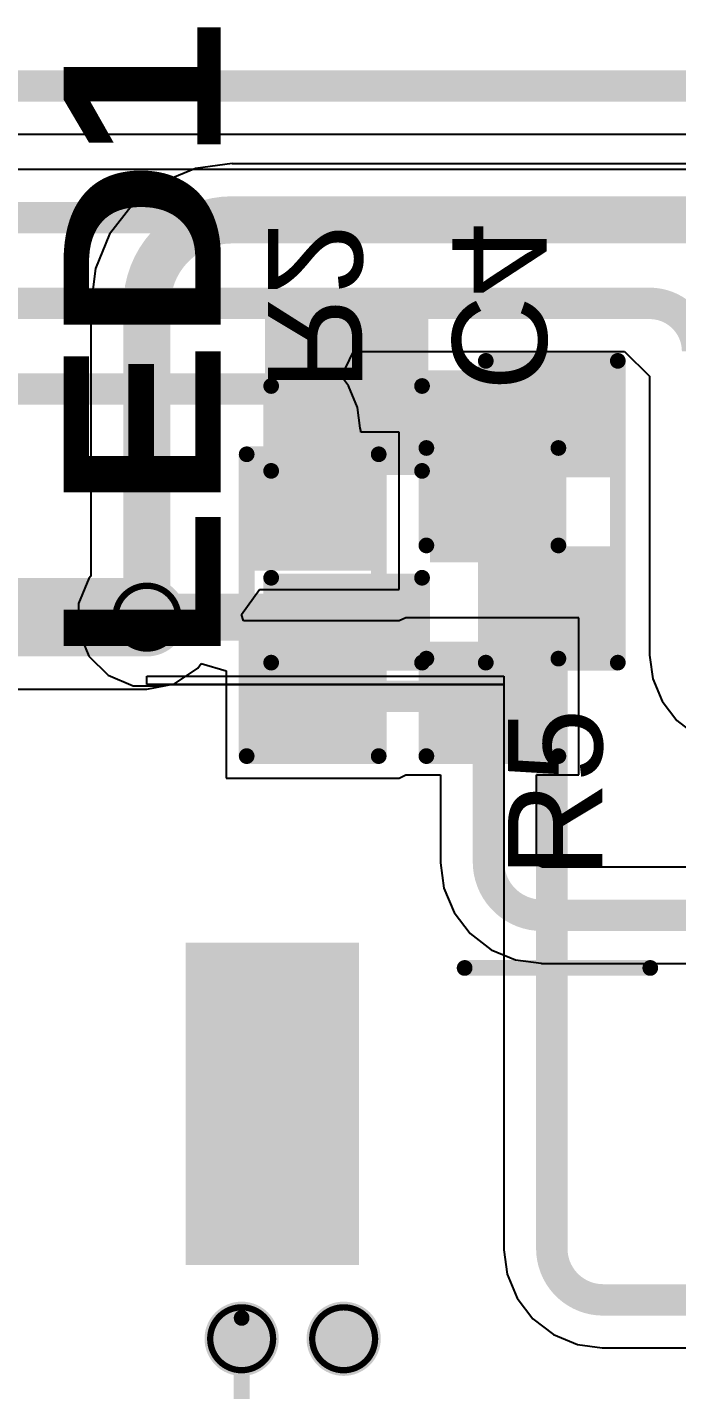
# Model space of a CAD drawing. Header units: inches. Extents: x -0.05 to 7.01, y -0.08 to 1.98.
# Drawn here: x 0.8643 to 1.0709, y 0.4514 to 0.8848 of the extents above; entities that cross this region are included whole.
import ezdxf

# ---------------------------------------------------------------- set-up
doc = ezdxf.new("R2010")
doc.units = ezdxf.units.IN
doc.header["$MEASUREMENT"] = 0
for name, color, linetype in [('Board Outline', 216, 'Continuous'), ('Bottom Layer', 5, 'Continuous'), ('Bottom Overlay', 54, 'Continuous'), ('Bottom Paste', 16, 'Continuous'), ('Bottom Solder', 6, 'Continuous'), ('Drill Drawing', 1, 'Continuous'), ('Top Layer', 1, 'Continuous'), ('Top Overlay', 2, 'Continuous'), ('Top Paste', 8, 'Continuous'), ('Top Solder', 216, 'Continuous'), ('Via Holes', 16, 'Continuous')]:
    doc.layers.add(name, color=color, linetype=linetype)
doc.styles.add('Arial', font='', dxfattribs={"height": 0.2})
doc.styles.add('Arial Black_Bold', font='', dxfattribs={"height": 0.2})
doc.styles.get('Arial').set_extended_font_data('Arial')
doc.styles.get('Arial Black_Bold').set_extended_font_data('Arial Black', bold=True)

# ---------------------------------------------------------------- blocks, each defined once
blk = doc.blocks.new('5039600696_1')
at = {"layer": 'Top Layer'}
blk.add_hatch(color=1, dxfattribs=at).paths.add_polyline_path([(0.27362, -0.20187), (0.32086, -0.20187), (0.32086, -0.29636), (0.27362, -0.29636)])
at = {"layer": 'Top Paste'}
blk.add_hatch(color=8, dxfattribs=at).paths.add_polyline_path([(0.27362, -0.20187), (0.32086, -0.20187), (0.32086, -0.29636), (0.27362, -0.29636)])
at = {"layer": 'Top Solder'}
blk.add_hatch(color=216, dxfattribs=at).paths.add_polyline_path([(0.26962, -0.19787), (0.32486, -0.19787), (0.32486, -0.30036), (0.26962, -0.30036)])
at = {"layer": 'Top Overlay'}
for points in [[(0.307, -0.007, 0.005, 0.005, 0), (0.307, -0.181, 0.005, 0.005, 0)], [(0.23606, -0.29233, 0.005, 0.005, 0), (0.177, -0.29233, 0.005, 0.005, 0)]]:
    blk.add_lwpolyline(points, format="xyseb", dxfattribs=at)
for points in [[(0.30575, -0.181, 0.0025, 0.0025, 1), (0.30825, -0.181, 0.0025, 0.0025, 1)], [(0.17575, -0.29233, 0.0025, 0.0025, 1), (0.17825, -0.29233, 0.0025, 0.0025, 1)], [(0.23481, -0.29233, 0.0025, 0.0025, 1), (0.23731, -0.29233, 0.0025, 0.0025, 1)]]:
    blk.add_lwpolyline(points, format="xyseb", close=True, dxfattribs=at)
blk = doc.blocks.new('R___0603_4')
at = {"layer": 'Top Layer'}
for points in [[(-0.015, 0.0175), (-0.015, -0.0175), (-0.045, -0.0175), (-0.045, 0.0175)], [(0.045, 0.0175), (0.045, -0.0175), (0.015, -0.0175), (0.015, 0.0175)]]:
    blk.add_hatch(color=1, dxfattribs=at).paths.add_polyline_path(points)
at = {"layer": 'Top Paste'}
for points in [[(-0.015, 0.0175), (-0.015, -0.0175), (-0.045, -0.0175), (-0.045, 0.0175)], [(0.045, 0.0175), (0.045, -0.0175), (0.015, -0.0175), (0.015, 0.0175)]]:
    blk.add_hatch(color=8, dxfattribs=at).paths.add_polyline_path(points)
at = {"layer": 'Top Solder'}
for points in [[(-0.011, 0.0215), (-0.011, -0.0215), (-0.049, -0.0215), (-0.049, 0.0215)], [(0.049, 0.0215), (0.049, -0.0215), (0.011, -0.0215), (0.011, 0.0215)]]:
    blk.add_hatch(color=216, dxfattribs=at).paths.add_polyline_path(points)
at = {"layer": 'Top Overlay'}
for points in [[(-0.048, -0.021, 0.005, 0.005, 0), (-0.048, 0.021, 0.005, 0.005, 0)], [(0.048, 0.021, 0.005, 0.005, 0), (-0.048, 0.021, 0.005, 0.005, 0)], [(0.048, -0.021, 0.005, 0.005, 0), (0.048, 0.021, 0.005, 0.005, 0)], [(0.048, -0.021, 0.005, 0.005, 0), (-0.048, -0.021, 0.005, 0.005, 0)]]:
    blk.add_lwpolyline(points, format="xyseb", dxfattribs=at)
for points in [[(-0.04925, 0.021, 0.0025, 0.0025, 1), (-0.04675, 0.021, 0.0025, 0.0025, 1)], [(-0.04925, 0.021, 0.0025, 0.0025, 1), (-0.04675, 0.021, 0.0025, 0.0025, 1)], [(0.04675, 0.021, 0.0025, 0.0025, 1), (0.04925, 0.021, 0.0025, 0.0025, 1)], [(0.04675, 0.021, 0.0025, 0.0025, 1), (0.04925, 0.021, 0.0025, 0.0025, 1)], [(-0.04925, -0.021, 0.0025, 0.0025, 1), (-0.04675, -0.021, 0.0025, 0.0025, 1)], [(-0.04925, -0.021, 0.0025, 0.0025, 1), (-0.04675, -0.021, 0.0025, 0.0025, 1)], [(0.04675, -0.021, 0.0025, 0.0025, 1), (0.04925, -0.021, 0.0025, 0.0025, 1)], [(0.04675, -0.021, 0.0025, 0.0025, 1), (0.04925, -0.021, 0.0025, 0.0025, 1)]]:
    blk.add_lwpolyline(points, format="xyseb", close=True, dxfattribs=at)
blk = doc.blocks.new('R___0603_B_6')
at = {"layer": 'Bottom Layer'}
for points in [[(-0.045, -0.0175), (-0.045, 0.0175), (-0.015, 0.0175), (-0.015, -0.0175)], [(0.015, -0.0175), (0.015, 0.0175), (0.045, 0.0175), (0.045, -0.0175)]]:
    blk.add_hatch(color=5, dxfattribs=at).paths.add_polyline_path(points)
at = {"layer": 'Bottom Paste'}
for points in [[(-0.045, -0.0175), (-0.045, 0.0175), (-0.015, 0.0175), (-0.015, -0.0175)], [(0.015, -0.0175), (0.015, 0.0175), (0.045, 0.0175), (0.045, -0.0175)]]:
    blk.add_hatch(color=16, dxfattribs=at).paths.add_polyline_path(points)
at = {"layer": 'Bottom Solder'}
for points in [[(-0.049, -0.0215), (-0.049, 0.0215), (-0.011, 0.0215), (-0.011, -0.0215)], [(0.011, -0.0215), (0.011, 0.0215), (0.049, 0.0215), (0.049, -0.0215)]]:
    blk.add_hatch(color=6, dxfattribs=at).paths.add_polyline_path(points)
at = {"layer": 'Bottom Overlay'}
for points in [[(-0.048, -0.021, 0.005, 0.005, 0), (-0.048, 0.021, 0.005, 0.005, 0)], [(0.048, 0.021, 0.005, 0.005, 0), (-0.048, 0.021, 0.005, 0.005, 0)], [(0.048, -0.021, 0.005, 0.005, 0), (0.048, 0.021, 0.005, 0.005, 0)], [(0.048, -0.021, 0.005, 0.005, 0), (-0.048, -0.021, 0.005, 0.005, 0)]]:
    blk.add_lwpolyline(points, format="xyseb", dxfattribs=at)
for points in [[(-0.04925, 0.021, 0.0025, 0.0025, 1), (-0.04675, 0.021, 0.0025, 0.0025, 1)], [(-0.04925, 0.021, 0.0025, 0.0025, 1), (-0.04675, 0.021, 0.0025, 0.0025, 1)], [(0.04675, 0.021, 0.0025, 0.0025, 1), (0.04925, 0.021, 0.0025, 0.0025, 1)], [(0.04675, 0.021, 0.0025, 0.0025, 1), (0.04925, 0.021, 0.0025, 0.0025, 1)], [(-0.04925, -0.021, 0.0025, 0.0025, 1), (-0.04675, -0.021, 0.0025, 0.0025, 1)], [(-0.04925, -0.021, 0.0025, 0.0025, 1), (-0.04675, -0.021, 0.0025, 0.0025, 1)], [(0.04675, -0.021, 0.0025, 0.0025, 1), (0.04925, -0.021, 0.0025, 0.0025, 1)], [(0.04675, -0.021, 0.0025, 0.0025, 1), (0.04925, -0.021, 0.0025, 0.0025, 1)]]:
    blk.add_lwpolyline(points, format="xyseb", close=True, dxfattribs=at)
blk = doc.blocks.new('LED_0603_8')
at = {"layer": 'Top Layer'}
for points in [[(-0.03937, 0.01969), (-0.01969, 0.01969), (-0.01969, -0.01969), (-0.03937, -0.01969)], [(0.01969, 0.01969), (0.03937, 0.01969), (0.03937, -0.01969), (0.01969, -0.01969)]]:
    blk.add_hatch(color=1, dxfattribs=at).paths.add_polyline_path(points)
at = {"layer": 'Top Overlay'}
blk.add_hatch(color=2, dxfattribs=at).paths.add_polyline_path([(0.044, -0.026), (0.069, -0.026), (0.069, 0.026), (0.044, 0.026)])
at = {"layer": 'Top Paste'}
for points in [[(-0.03937, 0.01969), (-0.01969, 0.01969), (-0.01969, -0.01969), (-0.03937, -0.01969)], [(0.01969, 0.01969), (0.03937, 0.01969), (0.03937, -0.01969), (0.01969, -0.01969)]]:
    blk.add_hatch(color=8, dxfattribs=at).paths.add_polyline_path(points)
at = {"layer": 'Top Solder'}
for points in [[(-0.04337, 0.02369), (-0.01569, 0.02369), (-0.01569, -0.02369), (-0.04337, -0.02369)], [(0.01569, 0.02369), (0.04337, 0.02369), (0.04337, -0.02369), (0.01569, -0.02369)]]:
    blk.add_hatch(color=216, dxfattribs=at).paths.add_polyline_path(points)
at = {"layer": 'Top Overlay'}
for points in [[(-0.044, 0.024, 0.005, 0.005, 0), (-0.044, -0.024, 0.005, 0.005, 0)], [(-0.044, 0.024, 0.005, 0.005, 0), (-0.017, 0.024, 0.005, 0.005, 0)], [(0.017, 0.024, 0.005, 0.005, 0), (0.044, 0.024, 0.005, 0.005, 0)], [(0.044, 0.024, 0.005, 0.005, 0), (0.044, -0.024, 0.005, 0.005, 0)], [(-0.017, -0.024, 0.005, 0.005, 0), (-0.044, -0.024, 0.005, 0.005, 0)], [(0.017, -0.024, 0.005, 0.005, 0), (0.044, -0.024, 0.005, 0.005, 0)]]:
    blk.add_lwpolyline(points, format="xyseb", dxfattribs=at)
for points in [[(-0.04525, 0.024, 0.0025, 0.0025, 1), (-0.04275, 0.024, 0.0025, 0.0025, 1)], [(-0.04525, 0.024, 0.0025, 0.0025, 1), (-0.04275, 0.024, 0.0025, 0.0025, 1)], [(-0.01825, 0.024, 0.0025, 0.0025, 1), (-0.01575, 0.024, 0.0025, 0.0025, 1)], [(0.01575, 0.024, 0.0025, 0.0025, 1), (0.01825, 0.024, 0.0025, 0.0025, 1)], [(0.04275, 0.024, 0.0025, 0.0025, 1), (0.04525, 0.024, 0.0025, 0.0025, 1)], [(0.04275, 0.024, 0.0025, 0.0025, 1), (0.04525, 0.024, 0.0025, 0.0025, 1)], [(-0.04525, -0.024, 0.0025, 0.0025, 1), (-0.04275, -0.024, 0.0025, 0.0025, 1)], [(-0.04525, -0.024, 0.0025, 0.0025, 1), (-0.04275, -0.024, 0.0025, 0.0025, 1)], [(-0.01825, -0.024, 0.0025, 0.0025, 1), (-0.01575, -0.024, 0.0025, 0.0025, 1)], [(0.01575, -0.024, 0.0025, 0.0025, 1), (0.01825, -0.024, 0.0025, 0.0025, 1)], [(0.04275, -0.024, 0.0025, 0.0025, 1), (0.04525, -0.024, 0.0025, 0.0025, 1)], [(0.04275, -0.024, 0.0025, 0.0025, 1), (0.04525, -0.024, 0.0025, 0.0025, 1)]]:
    blk.add_lwpolyline(points, format="xyseb", close=True, dxfattribs=at)
at = {"layer": 'Top Overlay', "style": 'Arial Black_Bold'}
blk.add_text('LED1', height=0.05, dxfattribs=at).set_placement((-0.044, 0.04004))
blk = doc.blocks.new('C___0603_B_15')
at = {"layer": 'Bottom Layer'}
for points in [[(-0.045, -0.0175), (-0.045, 0.0175), (-0.015, 0.0175), (-0.015, -0.0175)], [(0.015, -0.0175), (0.015, 0.0175), (0.045, 0.0175), (0.045, -0.0175)]]:
    blk.add_hatch(color=5, dxfattribs=at).paths.add_polyline_path(points)
at = {"layer": 'Bottom Paste'}
for points in [[(-0.045, -0.0175), (-0.045, 0.0175), (-0.015, 0.0175), (-0.015, -0.0175)], [(0.015, -0.0175), (0.015, 0.0175), (0.045, 0.0175), (0.045, -0.0175)]]:
    blk.add_hatch(color=16, dxfattribs=at).paths.add_polyline_path(points)
at = {"layer": 'Bottom Solder'}
for points in [[(-0.04736, -0.01986), (-0.04736, 0.01986), (-0.01264, 0.01986), (-0.01264, -0.01986)], [(0.01264, -0.01986), (0.01264, 0.01986), (0.04736, 0.01986), (0.04736, -0.01986)]]:
    blk.add_hatch(color=6, dxfattribs=at).paths.add_polyline_path(points)
at = {"layer": 'Bottom Overlay'}
for points in [[(-0.018, 0.021, 0.005, 0.005, 0), (-0.049, 0.021, 0.005, 0.005, 0)], [(-0.049, -0.021, 0.005, 0.005, 0), (-0.049, 0.021, 0.005, 0.005, 0)], [(0.049, 0.021, 0.005, 0.005, 0), (0.018, 0.021, 0.005, 0.005, 0)], [(0.049, -0.021, 0.005, 0.005, 0), (0.049, 0.021, 0.005, 0.005, 0)], [(-0.018, -0.021, 0.005, 0.005, 0), (-0.049, -0.021, 0.005, 0.005, 0)], [(0.049, -0.021, 0.005, 0.005, 0), (0.018, -0.021, 0.005, 0.005, 0)]]:
    blk.add_lwpolyline(points, format="xyseb", dxfattribs=at)
for points in [[(-0.05025, 0.021, 0.0025, 0.0025, 1), (-0.04775, 0.021, 0.0025, 0.0025, 1)], [(-0.05025, 0.021, 0.0025, 0.0025, 1), (-0.04775, 0.021, 0.0025, 0.0025, 1)], [(-0.01925, 0.021, 0.0025, 0.0025, 1), (-0.01675, 0.021, 0.0025, 0.0025, 1)], [(0.01675, 0.021, 0.0025, 0.0025, 1), (0.01925, 0.021, 0.0025, 0.0025, 1)], [(0.04775, 0.021, 0.0025, 0.0025, 1), (0.05025, 0.021, 0.0025, 0.0025, 1)], [(0.04775, 0.021, 0.0025, 0.0025, 1), (0.05025, 0.021, 0.0025, 0.0025, 1)], [(-0.05025, -0.021, 0.0025, 0.0025, 1), (-0.04775, -0.021, 0.0025, 0.0025, 1)], [(-0.05025, -0.021, 0.0025, 0.0025, 1), (-0.04775, -0.021, 0.0025, 0.0025, 1)], [(-0.01925, -0.021, 0.0025, 0.0025, 1), (-0.01675, -0.021, 0.0025, 0.0025, 1)], [(0.01675, -0.021, 0.0025, 0.0025, 1), (0.01925, -0.021, 0.0025, 0.0025, 1)], [(0.04775, -0.021, 0.0025, 0.0025, 1), (0.05025, -0.021, 0.0025, 0.0025, 1)], [(0.04775, -0.021, 0.0025, 0.0025, 1), (0.05025, -0.021, 0.0025, 0.0025, 1)]]:
    blk.add_lwpolyline(points, format="xyseb", close=True, dxfattribs=at)

msp = doc.modelspace()

# ---------------------------------------------------------------- hatches: boundary and pattern name
at = {"layer": 'Bottom Layer'}
h = msp.add_hatch(color=5, dxfattribs=at)
edge = h.paths.add_edge_path()
edge.add_arc((0.90234, 0.69718), 0.01181, 0, 360)
h = msp.add_hatch(color=5, dxfattribs=at)
edge = h.paths.add_edge_path()
edge.add_arc((0.93248, 0.46764), 0.01181, 0, 360)
h = msp.add_hatch(color=5, dxfattribs=at)
edge = h.paths.add_edge_path()
edge.add_arc((0.96493, 0.46764), 0.01181, 0, 360)
at = {"layer": 'Top Layer'}
msp.add_hatch(color=1, dxfattribs=at).paths.add_polyline_path([(0.94618, 0.74571), (1.04865, 0.74571), (1.04865, 0.77571), (0.94618, 0.77571)])
h = msp.add_hatch(color=1, dxfattribs=at)
edge = h.paths.add_edge_path()
edge.add_arc((0.90234, 0.69718), 0.01181, 0, 360)
h = msp.add_hatch(color=1, dxfattribs=at)
edge = h.paths.add_edge_path()
edge.add_arc((0.93248, 0.46764), 0.01181, 0, 360)
h = msp.add_hatch(color=1, dxfattribs=at)
edge = h.paths.add_edge_path()
edge.add_arc((0.96493, 0.46764), 0.01181, 0, 360)
at = {"layer": 'Via Holes'}
h = msp.add_hatch(color=7, dxfattribs=at)
edge = h.paths.add_edge_path()
edge.add_arc((0.90234, 0.69718), 0.00591, 0, 360)
h = msp.add_hatch(color=7, dxfattribs=at)
edge = h.paths.add_edge_path()
edge.add_arc((0.93248, 0.46764), 0.00591, 0, 360)
h = msp.add_hatch(color=7, dxfattribs=at)
edge = h.paths.add_edge_path()
edge.add_arc((0.96493, 0.46764), 0.00591, 0, 360)

# ---------------------------------------------------------------- linework, layer by layer
at = {"layer": 'Board Outline'}
msp.add_lwpolyline([(0, 0.86614, 0.01, 0.01, 0), (1.77165, 0.86614, 0.01, 0.01, 0)], format="xyseb", dxfattribs=at)
at = {"layer": 'Bottom Layer'}
for p, q in [((0.5799, 0.85085), (1.75636, 0.85085)), ((1.5902, 0.83955), (0.57913, 0.83955)), ((0.96426, 0.77371), (0.96803, 0.78171)), ((0.96803, 0.78171), (1.05432, 0.78171)), ((1.05432, 0.78171), (1.06223, 0.77379)), ((0.96651, 0.77076), (0.96426, 0.77371)), ((1.06223, 0.77379), (1.06223, 0.68508)), ((0.96936, 0.7639), (0.96651, 0.77076)), ((0.97023, 0.75728), (0.96936, 0.7639)), ((0.97038, 0.75653), (0.97023, 0.75728)), ((0.97038, 0.75599), (0.97038, 0.75653)), ((0.98258, 0.75599), (0.97038, 0.75599)), ((0.98258, 0.70599), (0.98258, 0.75599)), ((0.93239, 0.69799), (0.93817, 0.70599)), ((0.93817, 0.70599), (0.98258, 0.70599)), ((0.93305, 0.696), (0.93239, 0.69799)), ((0.93306, 0.69599), (0.93305, 0.696)), ((0.98258, 0.69599), (0.93306, 0.69599)), ((0.98475, 0.69699), (0.98258, 0.69599)), ((1.03975, 0.69699), (0.98475, 0.69699)), ((0.98475, 0.69699), (0.98475, 0.69699)), ((1.03975, 0.64699), (1.03975, 0.69699)), ((1.06223, 0.68508), (1.06237, 0.68437)), ((0.91112, 0.67598), (0.91856, 0.68096)), ((0.91856, 0.68096), (0.91958, 0.68249)), ((0.91958, 0.68249), (0.92758, 0.68007)), ((1.06237, 0.68437), (1.06328, 0.67752)), ((0.92758, 0.68007), (0.92758, 0.64599)), ((1.06328, 0.67752), (1.06621, 0.67043)), ((0.4914, 0.67424), (0.90234, 0.67424)), ((0.90234, 0.67424), (0.91112, 0.67598)), ((1.06621, 0.67043), (1.07088, 0.66434)), ((1.07088, 0.66434), (1.07697, 0.65967)), ((0.92758, 0.64599), (0.98258, 0.64599)), ((0.98258, 0.64599), (0.98475, 0.64699)), ((0.98258, 0.64599), (0.98258, 0.64599)), ((0.98475, 0.64699), (0.99571, 0.64699)), ((0.99571, 0.64699), (0.99571, 0.61934)), ((1.02629, 0.61934), (1.02629, 0.64699)), ((1.02629, 0.64699), (1.03975, 0.64699)), ((0.99571, 0.61934), (0.99576, 0.61908)), ((0.99576, 0.61908), (0.99682, 0.61099)), ((1.02638, 0.61934), (1.02629, 0.61934)), ((1.02685, 0.6182), (1.02638, 0.61934)), ((1.028, 0.61772), (1.02685, 0.6182)), ((1.028, 0.61764), (1.028, 0.61772)), ((1.26602, 0.61764), (1.028, 0.61764)), ((0.99682, 0.61099), (1.00005, 0.60321)), ((1.00005, 0.60321), (1.00518, 0.59652)), ((1.00518, 0.59652), (1.01186, 0.59139)), ((1.01186, 0.59139), (1.01965, 0.58817)), ((1.01965, 0.58817), (1.02774, 0.5871)), ((1.02774, 0.5871), (1.028, 0.58705)), ((1.028, 0.58705), (1.26654, 0.58705))]:
    msp.add_line(p, q, dxfattribs=at)
for points in [[(0.56035, 0.82425, 0.01, 0.01, 0), (1.5902, 0.82425, 0.01, 0.01, 0)], [(0.531, 0.797, 0.01, 0.01, 0), (1.06227, 0.797, 0.01, 0.01, 0)], [(1.06227, 0.797, 0.01, 0.01, -0.414214), (1.07753, 0.78174, 0.01, 0.01, 0)], [(0.50265, 0.76975, 0.01, 0.01, 0), (0.94187, 0.76975, 0.01, 0.01, 0)], [(0.94187, 0.76975, 0.01, 0.01, -0.414214), (0.95508, 0.75653, 0.01, 0.01, 0)], [(0.95508, 0.73099, 0.01, 0.01, 0), (0.95508, 0.75653, 0.01, 0.01, 0)], [(1.01225, 0.73704, 0.015, 0.015, 0), (1.01364, 0.73843, 0.015, 0.015, 0)], [(0.4914, 0.69718, 0.025, 0.025, 0), (0.90234, 0.69718, 0.025, 0.025, 0)], [(0.95508, 0.67099, 0.01, 0.01, -0.414214), (0.95608, 0.67199, 0.01, 0.01, 0)], [(0.95608, 0.67199, 0.01, 0.01, 0), (1.011, 0.67199, 0.01, 0.01, 0)], [(1.011, 0.67199, 0.01, 0.01, 0), (1.01225, 0.67199, 0.01, 0.01, 0)], [(1.011, 0.67074, 0.01, 0.01, -0.414214), (1.01225, 0.67199, 0.01, 0.01, 0)], [(1.011, 0.61934, 0.01, 0.01, 0), (1.011, 0.67074, 0.01, 0.01, 0)], [(1.028, 0.60234, 0.01, 0.01, -0.414214), (1.011, 0.61934, 0.01, 0.01, 0)], [(1.028, 0.60234, 0.01, 0.01, 0), (1.26654, 0.60234, 0.01, 0.01, 0)]]:
    msp.add_lwpolyline(points, format="xyseb", dxfattribs=at)
for points in [[(1.05977, 0.797, 0.005, 0.005, 1), (1.06477, 0.797, 0.005, 0.005, 1)], [(1.05977, 0.797, 0.005, 0.005, 1), (1.06477, 0.797, 0.005, 0.005, 1)], [(0.93937, 0.76975, 0.005, 0.005, 1), (0.94437, 0.76975, 0.005, 0.005, 1)], [(0.93937, 0.76975, 0.005, 0.005, 1), (0.94437, 0.76975, 0.005, 0.005, 1)], [(0.95258, 0.75653, 0.005, 0.005, 1), (0.95758, 0.75653, 0.005, 0.005, 1)], [(0.95258, 0.75653, 0.005, 0.005, 1), (0.95758, 0.75653, 0.005, 0.005, 1)], [(1.00989, 0.73843, 0.0075, 0.0075, 1), (1.01739, 0.73843, 0.0075, 0.0075, 1)], [(1.0085, 0.73704, 0.0075, 0.0075, 1), (1.016, 0.73704, 0.0075, 0.0075, 1)], [(0.95258, 0.73099, 0.005, 0.005, 1), (0.95758, 0.73099, 0.005, 0.005, 1)], [(0.89609, 0.69718, 0.0125, 0.0125, 1), (0.90859, 0.69718, 0.0125, 0.0125, 1)], [(0.95358, 0.67199, 0.005, 0.005, 1), (0.95858, 0.67199, 0.005, 0.005, 1)], [(0.95358, 0.67199, 0.005, 0.005, 1), (0.95858, 0.67199, 0.005, 0.005, 1)], [(1.0085, 0.67199, 0.005, 0.005, 1), (1.0135, 0.67199, 0.005, 0.005, 1)], [(1.0085, 0.67199, 0.005, 0.005, 1), (1.0135, 0.67199, 0.005, 0.005, 1)], [(1.00975, 0.67199, 0.005, 0.005, 1), (1.01475, 0.67199, 0.005, 0.005, 1)], [(1.00975, 0.67199, 0.005, 0.005, 1), (1.01475, 0.67199, 0.005, 0.005, 1)], [(0.95258, 0.67099, 0.005, 0.005, 1), (0.95758, 0.67099, 0.005, 0.005, 1)], [(1.0085, 0.67074, 0.005, 0.005, 1), (1.0135, 0.67074, 0.005, 0.005, 1)], [(1.0085, 0.67074, 0.005, 0.005, 1), (1.0135, 0.67074, 0.005, 0.005, 1)], [(1.0085, 0.61934, 0.005, 0.005, 1), (1.0135, 0.61934, 0.005, 0.005, 1)], [(1.0085, 0.61934, 0.005, 0.005, 1), (1.0135, 0.61934, 0.005, 0.005, 1)], [(1.0255, 0.60234, 0.005, 0.005, 1), (1.0305, 0.60234, 0.005, 0.005, 1)], [(1.0255, 0.60234, 0.005, 0.005, 1), (1.0305, 0.60234, 0.005, 0.005, 1)]]:
    msp.add_lwpolyline(points, format="xyseb", close=True, dxfattribs=at)
at = {"layer": 'Drill Drawing'}
for points in [[(0.91234, 0.69718, 0.002, 0.002, 1), (0.89234, 0.69718, 0.002, 0.002, 1)], [(0.89184, 0.69718, 0.001, 0.001, 1), (0.89284, 0.69718, 0.001, 0.001, 1)], [(0.91184, 0.69718, 0.001, 0.001, 1), (0.91284, 0.69718, 0.001, 0.001, 1)], [(0.94248, 0.46764, 0.002, 0.002, 1), (0.92248, 0.46764, 0.002, 0.002, 1)], [(0.97493, 0.46764, 0.002, 0.002, 1), (0.95493, 0.46764, 0.002, 0.002, 1)], [(0.92198, 0.46764, 0.001, 0.001, 1), (0.92298, 0.46764, 0.001, 0.001, 1)], [(0.94198, 0.46764, 0.001, 0.001, 1), (0.94298, 0.46764, 0.001, 0.001, 1)], [(0.95443, 0.46764, 0.001, 0.001, 1), (0.95543, 0.46764, 0.001, 0.001, 1)], [(0.97443, 0.46764, 0.001, 0.001, 1), (0.97543, 0.46764, 0.001, 0.001, 1)]]:
    msp.add_lwpolyline(points, format="xyseb", close=True, dxfattribs=at)
at = {"layer": 'Top Layer'}
for p, q in [((0.57404, 0.85085), (1.75636, 0.85085)), ((0.92944, 0.84145), (0.91779, 0.83992)), ((0.92944, 0.84141), (0.92944, 0.84145)), ((1.36118, 0.84141), (0.92944, 0.84141)), ((0.91779, 0.83992), (0.90694, 0.83542)), ((0.90694, 0.83542), (0.89763, 0.82827)), ((0.89763, 0.82827), (0.89048, 0.81896)), ((0.89048, 0.81896), (0.88598, 0.80811)), ((0.88598, 0.80811), (0.88445, 0.79646)), ((0.88445, 0.79646), (0.88449, 0.79646)), ((0.88449, 0.79646), (0.88449, 0.71018)), ((0.88385, 0.70953), (0.88053, 0.70152)), ((0.88449, 0.71018), (0.88385, 0.70953)), ((0.88053, 0.70152), (0.88053, 0.69284)), ((0.88053, 0.69284), (0.88385, 0.68482)), ((0.88385, 0.68482), (0.88998, 0.67869)), ((0.88998, 0.67869), (0.898, 0.67537)), ((0.90234, 0.67842), (1.01585, 0.67842)), ((0.90234, 0.67571), (0.90234, 0.67842)), ((1.01585, 0.67842), (1.01585, 0.67571)), ((0.898, 0.67537), (0.90667, 0.67537)), ((1.01585, 0.67571), (0.90234, 0.67571)), ((0.90667, 0.67537), (0.90749, 0.67571)), ((0.90749, 0.67571), (1.01585, 0.67571)), ((1.01585, 0.67571), (1.01585, 0.49633)), ((1.01585, 0.49633), (1.01592, 0.49598)), ((1.01592, 0.49598), (1.01695, 0.48815)), ((1.01695, 0.48815), (1.02011, 0.48053)), ((1.02011, 0.48053), (1.02513, 0.47399)), ((1.02513, 0.47399), (1.03168, 0.46896)), ((1.03168, 0.46896), (1.0393, 0.46581)), ((1.0393, 0.46581), (1.04713, 0.46478)), ((1.04713, 0.46478), (1.04748, 0.46471)), ((1.04748, 0.46471), (1.16468, 0.46471))]:
    msp.add_line(p, q, dxfattribs=at)
for points in [[(0.90234, 0.79646, 0.015, 0.015, -0.414214), (0.92944, 0.82356, 0.015, 0.015, 0)], [(0.92944, 0.82356, 0.015, 0.015, 0), (1.36118, 0.82356, 0.015, 0.015, 0)], [(0.90234, 0.69718, 0.015, 0.015, 0), (0.90234, 0.79646, 0.015, 0.015, 0)], [(0.90234, 0.69718, 0.015, 0.015, 0), (0.96587, 0.69718, 0.015, 0.015, 0)], [(1.03115, 0.49633, 0.01, 0.01, 0), (1.03115, 0.70071, 0.01, 0.01, 0)], [(1.04748, 0.48, 0.01, 0.01, -0.414214), (1.03115, 0.49633, 0.01, 0.01, 0)], [(1.04748, 0.48, 0.01, 0.01, 0), (1.16468, 0.48, 0.01, 0.01, 0)]]:
    msp.add_lwpolyline(points, format="xyseb", dxfattribs=at)
for points in [[(0.92569, 0.82356, 0.0075, 0.0075, 1), (0.93319, 0.82356, 0.0075, 0.0075, 1)], [(0.92569, 0.82356, 0.0075, 0.0075, 1), (0.93319, 0.82356, 0.0075, 0.0075, 1)], [(0.89859, 0.79646, 0.0075, 0.0075, 1), (0.90609, 0.79646, 0.0075, 0.0075, 1)], [(0.89859, 0.79646, 0.0075, 0.0075, 1), (0.90609, 0.79646, 0.0075, 0.0075, 1)], [(0.89859, 0.69718, 0.0075, 0.0075, 1), (0.90609, 0.69718, 0.0075, 0.0075, 1)], [(0.89859, 0.69718, 0.0075, 0.0075, 1), (0.90609, 0.69718, 0.0075, 0.0075, 1)], [(0.96212, 0.69718, 0.0075, 0.0075, 1), (0.96962, 0.69718, 0.0075, 0.0075, 1)], [(1.02865, 0.70071, 0.005, 0.005, 1), (1.03365, 0.70071, 0.005, 0.005, 1)], [(1.02865, 0.49633, 0.005, 0.005, 1), (1.03365, 0.49633, 0.005, 0.005, 1)], [(1.02865, 0.49633, 0.005, 0.005, 1), (1.03365, 0.49633, 0.005, 0.005, 1)], [(1.04498, 0.48, 0.005, 0.005, 1), (1.04998, 0.48, 0.005, 0.005, 1)], [(1.04498, 0.48, 0.005, 0.005, 1), (1.04998, 0.48, 0.005, 0.005, 1)]]:
    msp.add_lwpolyline(points, format="xyseb", close=True, dxfattribs=at)

# ---------------------------------------------------------------- block references
for name, p, rotation in [('LED_0603_8', (0.96587, 0.72671), 90), ('R___0603_4', (1.03115, 0.73071), 270), ('R___0603_B_6', (0.95508, 0.70099), 270), ('C___0603_B_15', (1.01225, 0.70199), 270), ('5039600696_1', (1.23948, 0.29326), 180)]:
    msp.add_blockref(name, p, dxfattribs=dict(rotation=rotation))

# ---------------------------------------------------------------- texts
at = {"layer": 'Bottom Overlay', "style": 'Arial', "text_generation_flag": 2}
for s, p in [('R2', (0.94088, 0.76915)), ('C4', (0.99953, 0.76915))]:
    msp.add_text(s, height=0.03, rotation=270, dxfattribs=at).set_placement(p)
at = {"layer": 'Top Overlay'}
for s, height, style, p in [('LED1', 0.05, 'Arial Black_Bold', (0.92583, 0.68271)), ('R5', 0.03, 'Arial', (1.04722, 0.61447))]:
    msp.add_text(s, height=height, rotation=90, dxfattribs=dict(at, style=style)).set_placement(p)

doc.saveas('drawing.dxf')
